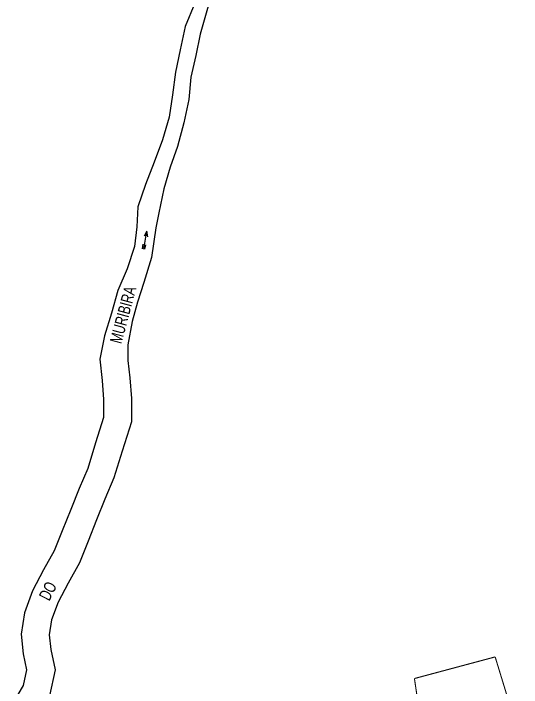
# Model space of a CAD drawing. Extents: x 205807 to 207855, y 4874692 to 4876446.
# Drawn here: x 206666.8 to 206834, y 4875780.4 to 4876002.1 of the extents above; entities that cross this region are included whole.
import ezdxf

# ---------------------------------------------------------------- set-up
doc = ezdxf.new("R2010")
doc.units = 0
doc.header["$LTSCALE"] = 1.5
doc.header["$MEASUREMENT"] = 0
for name, color, linetype in [('CD_MALHA_LOTES', 7, 'CONTINUOUS'), ('HD-CURSO-PERENE', 170, 'CONTINUOUS'), ('HD-TXT-PERENE', 170, 'CONTINUOUS')]:
    doc.layers.add(name, color=color, linetype=linetype)
doc.styles.add('ARIAL', font='ARIAL.SHX')

# ---------------------------------------------------------------- blocks, each defined once
blk = doc.blocks.new('COD035', base_point=(206709.658637, 4875924.636961))
at = {"layer": 'HD-TXT-PERENE'}
for p, q in [((206709.658637, 4875925.042692), (206711.158637, 4875925.042692)), ((206709.658637, 4875924.642692), (206715.658637, 4875924.642692)), ((206709.658637, 4875924.242692), (206711.158637, 4875924.242692))]:
    blk.add_line(p, q, dxfattribs=at)
blk.add_lwpolyline([(206713.858637, 4875924.042692), (206715.658637, 4875924.642692), (206713.858637, 4875925.242692)], dxfattribs=at)

msp = doc.modelspace()

# ---------------------------------------------------------------- linework, layer by layer
at = {"layer": 'CD_MALHA_LOTES', "linetype": 'Continuous', "const_width": 0.35, "flags": 128}
for points in [[(206825.300547, 4875790.468994), (206798.733315, 4875783.357299)], [(206833.801451, 4875762.669067), (206825.300547, 4875790.468994)], [(206798.733315, 4875783.357299), (206799.62298, 4875777.370564)]]:
    msp.add_lwpolyline(points, dxfattribs=at)
at = {"layer": 'HD-CURSO-PERENE', "linetype": 'Continuous'}
for points in [[(206726.43569, 4876005.511484, 2.472742), (206723.31703, 4875997.77991, 2.472742), (206721.647014, 4875990.106694, 2.472742), (206720.146263, 4875982.865699, 2.472742), (206719.140841, 4875975.326117, 2.472742), (206718.047952, 4875967.987297, 2.472742), (206715.858554, 4875960.596731, 2.472742), (206713.076989, 4875953.216543, 2.472742), (206710.263572, 4875945.892597, 2.472742), (206707.682026, 4875938.495577, 2.472742), (206707.439674, 4875931.963041, 2.472742), (206706.605176, 4875925.448898, 2.472742), (206704.199979, 4875918.155392, 2.472742), (206701.154958, 4875911.000717, 2.472742), (206699.013463, 4875903.569877, 2.472742), (206696.767913, 4875896.131436, 2.472742), (206695.169853, 4875888.433885, 2.472742), (206695.934388, 4875881.384275, 2.472742), (206696.429123, 4875875.153431, 2.472742), (206696.428395, 4875869.173075, 2.472742), (206693.80428, 4875860.862337, 2.472742), (206691.227956, 4875852.471243, 2.472742), (206688.424492, 4875845.844698, 2.472742), (206685.644385, 4875838.98558, 2.472742), (206682.847802, 4875831.95818, 2.472742), (206680.236467, 4875825.35492, 2.472742), (206676.721919, 4875819.140055, 2.472742), (206673.111682, 4875812.258041, 2.472742), (206670.432149, 4875804.951749, 2.472742), (206669.300167, 4875797.941765, 2.472742), (206669.970308, 4875791.477741, 2.472742), (206671.132082, 4875786.254326, 2.472742), (206669.981139, 4875781.048144, 2.472742), (206666.797118, 4875775.697751, 2.472742)], [(206730.813586, 4876004.497806, 2.472742), (206728.223374, 4875995.298088, 2.472742), (206726.794292, 4875988.331312, 2.472742), (206725.186574, 4875981.1859, 2.472742), (206724.472033, 4875973.861853, 2.472742), (206722.864315, 4875966.180535, 2.472742), (206720.720692, 4875958.320582, 2.472742), (206718.398433, 4875951.532441, 2.472742), (206716.254809, 4875944.387029, 2.472742), (206714.647092, 4875936.527076, 2.472742), (206713.650297, 4875931.632042, 2.472742), (206712.247056, 4875921.809359, 2.472742), (206709.641038, 4875913.590379, 2.472742), (206707.636409, 4875907.175565, 2.472742), (206705.832243, 4875900.760752, 2.472742), (206704.429002, 4875893.143161, 2.472742), (206704.456904, 4875887.984645, 2.472742), (206705.079582, 4875882.243066, 2.472742), (206705.613645, 4875875.516928, 2.472742), (206705.6127, 4875867.756974, 2.472742), (206702.573528, 4875858.131725, 2.472742), (206699.869861, 4875849.325876, 2.472742), (206696.910238, 4875842.330218, 2.472742), (206694.167202, 4875835.562561, 2.472742), (206691.385039, 4875828.571397, 2.472742), (206688.543777, 4875821.386721, 2.472742), (206684.787906, 4875814.745119, 2.472742), (206681.52615, 4875808.527397, 2.472742), (206679.358612, 4875802.617162, 2.472742), (206678.561142, 4875797.678701, 2.472742), (206679.051042, 4875792.953238, 2.472742), (206680.539651, 4875786.260352, 2.472742), (206678.629916, 4875777.621851, 2.472742)]]:
    msp.add_polyline3d(points, dxfattribs=at)

# ---------------------------------------------------------------- block references
at = {"layer": 'HD-TXT-PERENE', "rotation": 80}
msp.add_blockref('COD035', (206709.658637, 4875924.636961), dxfattribs=at)

# ---------------------------------------------------------------- texts
at = {"layer": 'HD-TXT-PERENE', "style": 'ARIAL', "width": 0.7}
for s, rotation, p in [('MURIBIRA', 75, (206702.299, 4875893.241845)), ('DO', 63, (206678.568485, 4875808.641117))]:
    msp.add_text(s, height=4, rotation=rotation, dxfattribs=at).set_placement(p)

doc.saveas('drawing.dxf')
